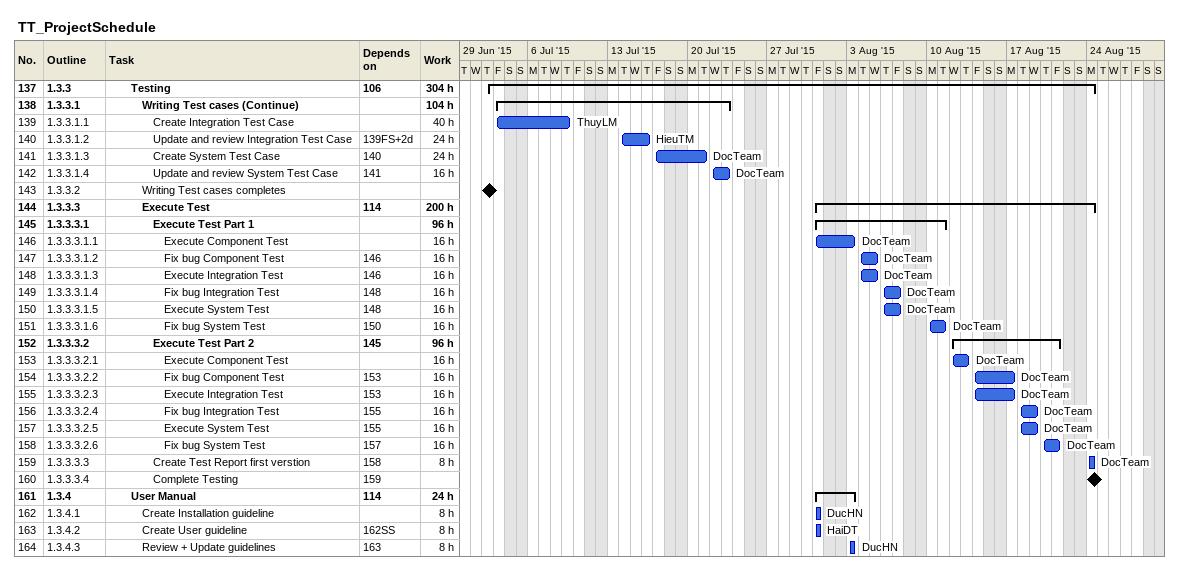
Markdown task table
TT_ProjectSchedule

| ID | WBS | Task | Start | Finish | Predecessors | Resources | Work (h) |
|---|---|---|---|---|---|---|---|
| 137 | 1.3.3 | **Testing** | 2015-07-02 | 2015-08-24 | 106 |  | 304 |
| 138 | 1.3.3.1 | **Writing Test cases (Continue)** | 2015-07-03 | 2015-07-23 |  |  | 104 |
| 139 | 1.3.3.1.1 | Create Integration Test Case | 2015-07-03 | 2015-07-09 |  | ThuyLM | 40 |
| 140 | 1.3.3.1.2 | Update and review Integration Test Case | 2015-07-14 | 2015-07-16 | 139FS+2d | HieuTM | 24 |
| 141 | 1.3.3.1.3 | Create System Test Case | 2015-07-17 | 2015-07-21 | 140 | DocTeam | 24 |
| 142 | 1.3.3.1.4 | Update and review System Test Case | 2015-07-22 | 2015-07-23 | 141 | DocTeam | 16 |
| 143 | 1.3.3.2 | Writing Test cases completes (milestone) | 2015-07-02 | 2015-07-02 |  |  |  |
| 144 | 1.3.3.3 | **Execute Test** | 2015-07-31 | 2015-08-24 | 114 |  | 200 |
| 145 | 1.3.3.3.1 | **Execute Test Part 1** | 2015-07-31 | 2015-08-11 |  |  | 96 |
| 146 | 1.3.3.3.1.1 | Execute Component Test | 2015-07-31 | 2015-08-03 |  | DocTeam | 16 |
| 147 | 1.3.3.3.1.2 | Fix bug Component Test | 2015-08-04 | 2015-08-05 | 146 | DocTeam | 16 |
| 148 | 1.3.3.3.1.3 | Execute Integration Test | 2015-08-04 | 2015-08-05 | 146 | DocTeam | 16 |
| 149 | 1.3.3.3.1.4 | Fix bug Integration Test | 2015-08-06 | 2015-08-07 | 148 | DocTeam | 16 |
| 150 | 1.3.3.3.1.5 | Execute System Test | 2015-08-06 | 2015-08-07 | 148 | DocTeam | 16 |
| 151 | 1.3.3.3.1.6 | Fix bug System Test | 2015-08-10 | 2015-08-11 | 150 | DocTeam | 16 |
| 152 | 1.3.3.3.2 | **Execute Test Part 2** | 2015-08-12 | 2015-08-21 | 145 |  | 96 |
| 153 | 1.3.3.3.2.1 | Execute Component Test | 2015-08-12 | 2015-08-13 |  | DocTeam | 16 |
| 154 | 1.3.3.3.2.2 | Fix bug Component Test | 2015-08-14 | 2015-08-17 | 153 | DocTeam | 16 |
| 155 | 1.3.3.3.2.3 | Execute Integration Test | 2015-08-14 | 2015-08-17 | 153 | DocTeam | 16 |
| 156 | 1.3.3.3.2.4 | Fix bug Integration Test | 2015-08-18 | 2015-08-19 | 155 | DocTeam | 16 |
| 157 | 1.3.3.3.2.5 | Execute System Test | 2015-08-18 | 2015-08-19 | 155 | DocTeam | 16 |
| 158 | 1.3.3.3.2.6 | Fix bug System Test | 2015-08-20 | 2015-08-21 | 157 | DocTeam | 16 |
| 159 | 1.3.3.3.3 | Create Test Report first verstion | 2015-08-24 | 2015-08-24 | 158 | DocTeam | 8 |
| 160 | 1.3.3.3.4 | Complete Testing (milestone) | 2015-08-24 | 2015-08-24 | 159 |  |  |
| 161 | 1.3.4 | **User Manual** | 2015-07-31 | 2015-08-03 | 114 |  | 24 |
| 162 | 1.3.4.1 | Create Installation guideline | 2015-07-31 | 2015-07-31 |  | DucHN | 8 |
| 163 | 1.3.4.2 | Create User guideline | 2015-07-31 | 2015-07-31 | 162SS | HaiDT | 8 |
| 164 | 1.3.4.3 | Review + Update guidelines | 2015-08-03 | 2015-08-03 | 163 | DucHN | 8 |
